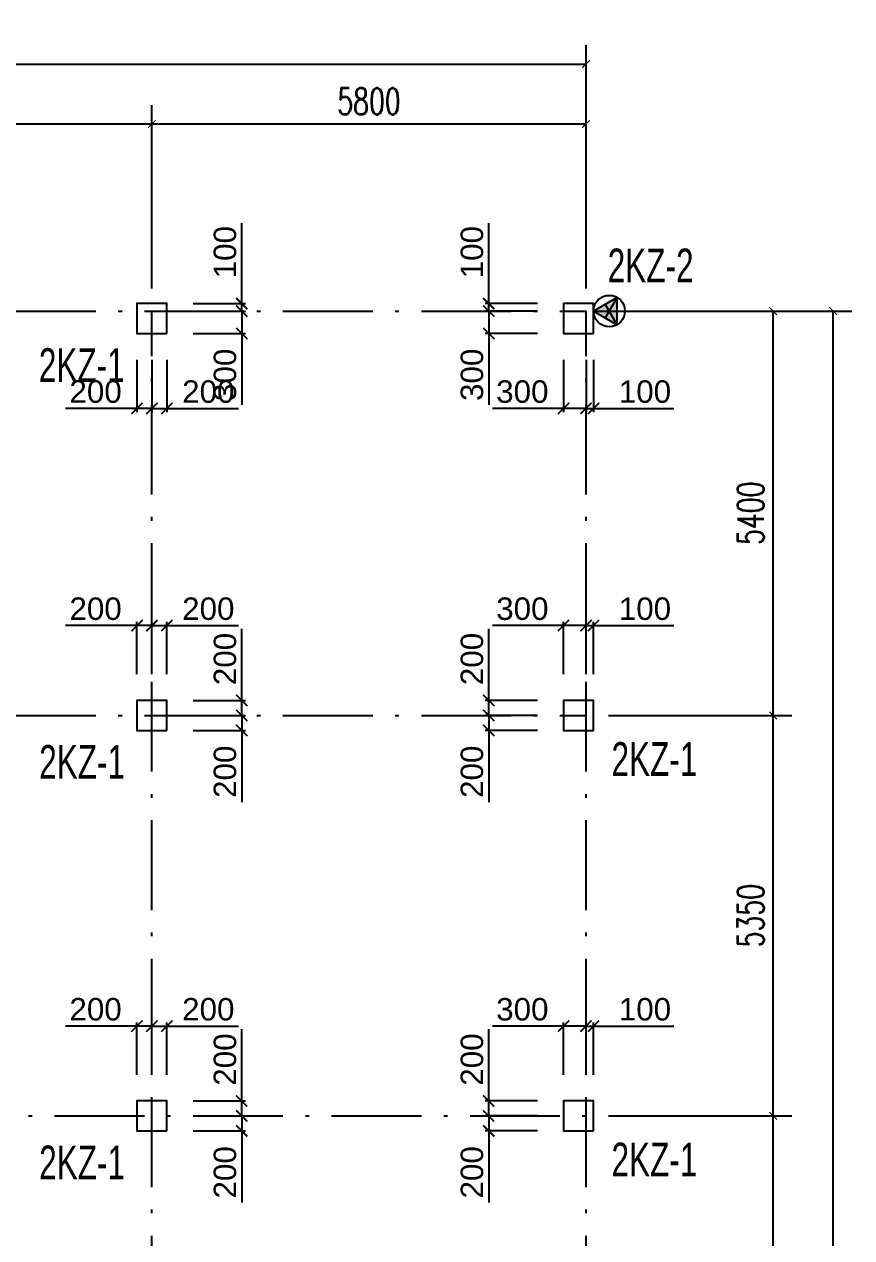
# Model space of a CAD drawing. Header units: millimetres. Extents: x -3831 to 465700, y 39900 to 106100.
# Drawn here: x 64994 to 76050, y 88923 to 105131 of the extents above; entities that cross this region are included whole.
import ezdxf

# ---------------------------------------------------------------- set-up
doc = ezdxf.new("R2010")
doc.units = ezdxf.units.MM
doc.linetypes.add('线型2', pattern=[1850, 1200, -300, 50, -300])
for name, color, linetype in [('AXIS', 3, 'Continuous'), ('column_dim', 90, 'Continuous'), ('DOTE', 10, '线型2'), ('沉降观测点', 1, 'Continuous')]:
    doc.layers.add(name, color=color, linetype=linetype)
doc.layers.add('S_Cl', color=2, linetype='Continuous', lineweight=25)
doc.layers.add('S_ColumFocus', color=2, linetype='Continuous', lineweight=9)
doc.styles.add('_TCH_DIM_T3', font='SIMPLEX', dxfattribs={"width": 0.705882, "bigfont": 'GBCBIG'})
doc.styles.get("Standard").update_dxf_attribs({"font": 'arial.ttf'})
doc.styles.add('xxxx', font='RIF.ttf')
doc.dimstyles.new('_TCH_ARCH&&100', dxfattribs={"dimtxt": 297.5, "dimasz": 100, "dimexe": 250, "dimexo": 300, "dimgap": 126.25, "dimtad": 1, "dimdec": 0, "dimzin": 0, "dimdsep": 46, "dimtxsty": '_TCH_DIM_T3', "dimblk": 'ARCHTICK', "dimcen": 0.09, "dimclrt": 7, "dimazin": 2, "dimtfac": 1, "dimtdec": 0, "dimtix": 1, "dimtmove": 2, "dimatfit": 3, "dimfxl": 100, "dimtolj": 1, "dimtzin": 0, "dimarcsym": 0})
doc.dimstyles.new('ISO-25', dxfattribs={"dimtxt": 2.5, "dimasz": 2.5, "dimexe": 1.25, "dimexo": 0.625, "dimtad": 1, "dimtxsty": 'Standard', "dimcen": 2.5, "dimadec": 0, "dimazin": 0, "dimtfac": 1, "dimtmove": 0, "dimatfit": 3, "dimfxl": 1, "dimarcsym": 0})

# ---------------------------------------------------------------- blocks, each defined once
blk = doc.blocks.new('_ArchTick')
at = {"color": 0, "linetype": 'ByBlock', "const_width": 0.15}
blk.add_lwpolyline([(-0.5, -0.5), (0.5, 0.5)], dxfattribs=at)
blk = doc.blocks.new('*D1318')
at = {"layer": 'column_dim', "color": 0, "lineweight": -2, "transparency": 16777216}
for p, q in [((71200, 101400), (71200, 102474)), ((71850, 101400), (71150, 101400)), ((71850, 101300), (71150, 101300)), ((71200, 101300), (71200, 101400)), ((71200, 101300), (71200, 101150))]:
    blk.add_line(p, q, dxfattribs=at)
at = {"layer": 'Defpoints', "color": 0, "transparency": 16777216}
for p in [(71200, 101300), (72200, 101400), (72200, 101300)]:
    blk.add_point(p, dxfattribs=at)
at = {"layer": 'column_dim', "color": 0, "lineweight": -2, "transparency": 16777216, "xscale": 150, "yscale": 150, "zscale": 150}
for p, rotation in [((71200, 101400), 270), ((71200, 101300), 90)]:
    blk.add_blockref('_ArchTick', p, dxfattribs=dict(at, rotation=rotation))
at = {"layer": 'column_dim', "color": 7, "transparency": 16777216, "insert": (70977, 102087), "char_height": 300, "attachment_point": 5, "rotation": 90}
blk.add_mtext('100', dxfattribs=at)
blk = doc.blocks.new('*D1319')
at = {"layer": 'column_dim', "color": 0, "lineweight": -2, "transparency": 16777216}
for p, q in [((71850, 101300), (71150, 101300)), ((71200, 101300), (71200, 101000)), ((71850, 101000), (71150, 101000)), ((71200, 101000), (71200, 100048))]:
    blk.add_line(p, q, dxfattribs=at)
at = {"layer": 'Defpoints', "color": 0, "transparency": 16777216}
for p in [(71200, 101300), (72200, 101300), (72200, 101000)]:
    blk.add_point(p, dxfattribs=at)
at = {"layer": 'column_dim', "color": 0, "lineweight": -2, "transparency": 16777216, "xscale": 150, "yscale": 150, "zscale": 150}
for p, rotation in [((71200, 101300), 90), ((71200, 101000), 270)]:
    blk.add_blockref('_ArchTick', p, dxfattribs=dict(at, rotation=rotation))
at = {"layer": 'column_dim', "color": 7, "transparency": 16777216, "insert": (70977, 100449), "char_height": 300, "attachment_point": 5, "rotation": 90}
blk.add_mtext('300', dxfattribs=at)
blk = doc.blocks.new('*D1320')
at = {"layer": 'column_dim', "color": 0, "lineweight": -2, "transparency": 16777216}
for p, q in [((72200, 100650), (72200, 99950)), ((72500, 100650), (72500, 99950)), ((72200, 100000), (71248, 100000)), ((72500, 100000), (72200, 100000))]:
    blk.add_line(p, q, dxfattribs=at)
at = {"layer": 'Defpoints', "color": 0, "transparency": 16777216}
for p in [(72200, 101000), (72500, 101000), (72500, 100000)]:
    blk.add_point(p, dxfattribs=at)
at = {"layer": 'column_dim', "color": 0, "lineweight": -2, "transparency": 16777216, "xscale": 150, "yscale": 150, "zscale": 150, "rotation": 180}
blk.add_blockref('_ArchTick', (72200, 100000), dxfattribs=at)
at = {"layer": 'column_dim', "color": 0, "lineweight": -2, "transparency": 16777216, "xscale": 150, "yscale": 150, "zscale": 150}
blk.add_blockref('_ArchTick', (72500, 100000), dxfattribs=at)
at = {"layer": 'column_dim', "color": 7, "transparency": 16777216, "insert": (71649, 100223), "char_height": 300, "attachment_point": 5}
blk.add_mtext('300', dxfattribs=at)
blk = doc.blocks.new('*D1321')
at = {"layer": 'column_dim', "color": 0, "lineweight": -2, "transparency": 16777216}
for p, q in [((72500, 100650), (72500, 99950)), ((72600, 100650), (72600, 99950)), ((72500, 100000), (72350, 100000)), ((72500, 100000), (72600, 100000)), ((72600, 100000), (73674, 100000))]:
    blk.add_line(p, q, dxfattribs=at)
at = {"layer": 'Defpoints', "color": 0, "transparency": 16777216}
for p in [(72500, 101000), (72600, 101000), (72500, 100000)]:
    blk.add_point(p, dxfattribs=at)
at = {"layer": 'column_dim', "color": 0, "lineweight": -2, "transparency": 16777216, "xscale": 150, "yscale": 150, "zscale": 150}
blk.add_blockref('_ArchTick', (72500, 100000), dxfattribs=at)
at = {"layer": 'column_dim', "color": 0, "lineweight": -2, "transparency": 16777216, "xscale": 150, "yscale": 150, "zscale": 150, "rotation": 180}
blk.add_blockref('_ArchTick', (72600, 100000), dxfattribs=at)
at = {"layer": 'column_dim', "color": 7, "transparency": 16777216, "insert": (73287, 100223), "char_height": 300, "attachment_point": 5}
blk.add_mtext('100', dxfattribs=at)
blk = doc.blocks.new('*D1322')
at = {"layer": 'column_dim', "color": 0, "lineweight": -2, "transparency": 16777216}
for p, q in [((71200, 96100), (71200, 97057)), ((71850, 96100), (71150, 96100)), ((71200, 95900), (71200, 96100)), ((71850, 95900), (71150, 95900))]:
    blk.add_line(p, q, dxfattribs=at)
at = {"layer": 'Defpoints', "color": 0, "transparency": 16777216}
for p in [(72200, 96100), (71200, 95900), (72200, 95900)]:
    blk.add_point(p, dxfattribs=at)
at = {"layer": 'column_dim', "color": 0, "lineweight": -2, "transparency": 16777216, "xscale": 150, "yscale": 150, "zscale": 150}
for p, rotation in [((71200, 96100), 90), ((71200, 95900), 270)]:
    blk.add_blockref('_ArchTick', p, dxfattribs=dict(at, rotation=rotation))
at = {"layer": 'column_dim', "color": 7, "transparency": 16777216, "insert": (70977, 96653), "char_height": 300, "attachment_point": 5, "rotation": 90}
blk.add_mtext('200', dxfattribs=at)
blk = doc.blocks.new('*D1323')
at = {"layer": 'column_dim', "color": 0, "lineweight": -2, "transparency": 16777216}
for p, q in [((71850, 95900), (71150, 95900)), ((71200, 95900), (71200, 95700)), ((71850, 95700), (71150, 95700)), ((71200, 95700), (71200, 94743))]:
    blk.add_line(p, q, dxfattribs=at)
at = {"layer": 'Defpoints', "color": 0, "transparency": 16777216}
for p in [(71200, 95900), (72200, 95900), (72200, 95700)]:
    blk.add_point(p, dxfattribs=at)
at = {"layer": 'column_dim', "color": 0, "lineweight": -2, "transparency": 16777216, "xscale": 150, "yscale": 150, "zscale": 150}
for p, rotation in [((71200, 95900), 90), ((71200, 95700), 270)]:
    blk.add_blockref('_ArchTick', p, dxfattribs=dict(at, rotation=rotation))
at = {"layer": 'column_dim', "color": 7, "transparency": 16777216, "insert": (70977, 95147), "char_height": 300, "attachment_point": 5, "rotation": 90}
blk.add_mtext('200', dxfattribs=at)
blk = doc.blocks.new('*D1324')
at = {"layer": 'column_dim', "color": 0, "lineweight": -2, "transparency": 16777216}
for p, q in [((72500, 97100), (72350, 97100)), ((72500, 96450), (72500, 97150)), ((72500, 97100), (72600, 97100)), ((72600, 96450), (72600, 97150)), ((72600, 97100), (73674, 97100))]:
    blk.add_line(p, q, dxfattribs=at)
at = {"layer": 'Defpoints', "color": 0, "transparency": 16777216}
for p in [(72500, 97100), (72500, 96100), (72600, 96100)]:
    blk.add_point(p, dxfattribs=at)
at = {"layer": 'column_dim', "color": 0, "lineweight": -2, "transparency": 16777216, "xscale": 150, "yscale": 150, "zscale": 150}
blk.add_blockref('_ArchTick', (72500, 97100), dxfattribs=at)
at = {"layer": 'column_dim', "color": 0, "lineweight": -2, "transparency": 16777216, "xscale": 150, "yscale": 150, "zscale": 150, "rotation": 180}
blk.add_blockref('_ArchTick', (72600, 97100), dxfattribs=at)
at = {"layer": 'column_dim', "color": 7, "transparency": 16777216, "insert": (73287, 97323), "char_height": 300, "attachment_point": 5}
blk.add_mtext('100', dxfattribs=at)
blk = doc.blocks.new('*D1325')
at = {"layer": 'column_dim', "color": 0, "lineweight": -2, "transparency": 16777216}
for p, q in [((72200, 97100), (71248, 97100)), ((72200, 96450), (72200, 97150)), ((72500, 97100), (72200, 97100)), ((72500, 96450), (72500, 97150))]:
    blk.add_line(p, q, dxfattribs=at)
at = {"layer": 'Defpoints', "color": 0, "transparency": 16777216}
for p in [(72500, 97100), (72200, 96100), (72500, 96100)]:
    blk.add_point(p, dxfattribs=at)
at = {"layer": 'column_dim', "color": 0, "lineweight": -2, "transparency": 16777216, "xscale": 150, "yscale": 150, "zscale": 150, "rotation": 180}
blk.add_blockref('_ArchTick', (72200, 97100), dxfattribs=at)
at = {"layer": 'column_dim', "color": 0, "lineweight": -2, "transparency": 16777216, "xscale": 150, "yscale": 150, "zscale": 150}
blk.add_blockref('_ArchTick', (72500, 97100), dxfattribs=at)
at = {"layer": 'column_dim', "color": 7, "transparency": 16777216, "insert": (71649, 97323), "char_height": 300, "attachment_point": 5}
blk.add_mtext('300', dxfattribs=at)
blk = doc.blocks.new('*D1326')
at = {"layer": 'column_dim', "color": 0, "lineweight": -2, "transparency": 16777216}
for p, q in [((71200, 90750), (71200, 91707)), ((71850, 90750), (71150, 90750)), ((71200, 90550), (71200, 90750)), ((71850, 90550), (71150, 90550))]:
    blk.add_line(p, q, dxfattribs=at)
at = {"layer": 'Defpoints', "color": 0, "transparency": 16777216}
for p in [(72200, 90750), (71200, 90550), (72200, 90550)]:
    blk.add_point(p, dxfattribs=at)
at = {"layer": 'column_dim', "color": 0, "lineweight": -2, "transparency": 16777216, "xscale": 150, "yscale": 150, "zscale": 150}
for p, rotation in [((71200, 90750), 90), ((71200, 90550), 270)]:
    blk.add_blockref('_ArchTick', p, dxfattribs=dict(at, rotation=rotation))
at = {"layer": 'column_dim', "color": 7, "transparency": 16777216, "insert": (70977, 91303), "char_height": 300, "attachment_point": 5, "rotation": 90}
blk.add_mtext('200', dxfattribs=at)
blk = doc.blocks.new('*D1327')
at = {"layer": 'column_dim', "color": 0, "lineweight": -2, "transparency": 16777216}
for p, q in [((71850, 90550), (71150, 90550)), ((71200, 90550), (71200, 90350)), ((71850, 90350), (71150, 90350)), ((71200, 90350), (71200, 89393))]:
    blk.add_line(p, q, dxfattribs=at)
at = {"layer": 'Defpoints', "color": 0, "transparency": 16777216}
for p in [(71200, 90550), (72200, 90550), (72200, 90350)]:
    blk.add_point(p, dxfattribs=at)
at = {"layer": 'column_dim', "color": 0, "lineweight": -2, "transparency": 16777216, "xscale": 150, "yscale": 150, "zscale": 150}
for p, rotation in [((71200, 90550), 90), ((71200, 90350), 270)]:
    blk.add_blockref('_ArchTick', p, dxfattribs=dict(at, rotation=rotation))
at = {"layer": 'column_dim', "color": 7, "transparency": 16777216, "insert": (70977, 89797), "char_height": 300, "attachment_point": 5, "rotation": 90}
blk.add_mtext('200', dxfattribs=at)
blk = doc.blocks.new('*D1328')
at = {"layer": 'column_dim', "color": 0, "lineweight": -2, "transparency": 16777216}
for p, q in [((72500, 91750), (72350, 91750)), ((72500, 91100), (72500, 91800)), ((72500, 91750), (72600, 91750)), ((72600, 91100), (72600, 91800)), ((72600, 91750), (73674, 91750))]:
    blk.add_line(p, q, dxfattribs=at)
at = {"layer": 'Defpoints', "color": 0, "transparency": 16777216}
for p in [(72500, 91750), (72500, 90750), (72600, 90750)]:
    blk.add_point(p, dxfattribs=at)
at = {"layer": 'column_dim', "color": 0, "lineweight": -2, "transparency": 16777216, "xscale": 150, "yscale": 150, "zscale": 150}
blk.add_blockref('_ArchTick', (72500, 91750), dxfattribs=at)
at = {"layer": 'column_dim', "color": 0, "lineweight": -2, "transparency": 16777216, "xscale": 150, "yscale": 150, "zscale": 150, "rotation": 180}
blk.add_blockref('_ArchTick', (72600, 91750), dxfattribs=at)
at = {"layer": 'column_dim', "color": 7, "transparency": 16777216, "insert": (73287, 91973), "char_height": 300, "attachment_point": 5}
blk.add_mtext('100', dxfattribs=at)
blk = doc.blocks.new('*D1329')
at = {"layer": 'column_dim', "color": 0, "lineweight": -2, "transparency": 16777216}
for p, q in [((72200, 91750), (71248, 91750)), ((72200, 91100), (72200, 91800)), ((72500, 91750), (72200, 91750)), ((72500, 91100), (72500, 91800))]:
    blk.add_line(p, q, dxfattribs=at)
at = {"layer": 'Defpoints', "color": 0, "transparency": 16777216}
for p in [(72500, 91750), (72200, 90750), (72500, 90750)]:
    blk.add_point(p, dxfattribs=at)
at = {"layer": 'column_dim', "color": 0, "lineweight": -2, "transparency": 16777216, "xscale": 150, "yscale": 150, "zscale": 150, "rotation": 180}
blk.add_blockref('_ArchTick', (72200, 91750), dxfattribs=at)
at = {"layer": 'column_dim', "color": 0, "lineweight": -2, "transparency": 16777216, "xscale": 150, "yscale": 150, "zscale": 150}
blk.add_blockref('_ArchTick', (72500, 91750), dxfattribs=at)
at = {"layer": 'column_dim', "color": 7, "transparency": 16777216, "insert": (71649, 91973), "char_height": 300, "attachment_point": 5}
blk.add_mtext('300', dxfattribs=at)
blk = doc.blocks.new('*D1350')
at = {"layer": 'column_dim', "color": 0, "lineweight": -2, "transparency": 16777216}
for p, q in [((67250, 101300), (67950, 101300)), ((67900, 101300), (67900, 101000)), ((67250, 101000), (67950, 101000)), ((67900, 101000), (67900, 100048))]:
    blk.add_line(p, q, dxfattribs=at)
at = {"layer": 'Defpoints', "color": 0, "transparency": 16777216}
for p in [(66900, 101300), (67900, 101300), (66900, 101000)]:
    blk.add_point(p, dxfattribs=at)
at = {"layer": 'column_dim', "color": 0, "lineweight": -2, "transparency": 16777216, "xscale": 150, "yscale": 150, "zscale": 150}
for p, rotation in [((67900, 101300), 90), ((67900, 101000), 270)]:
    blk.add_blockref('_ArchTick', p, dxfattribs=dict(at, rotation=rotation))
at = {"layer": 'column_dim', "color": 7, "transparency": 16777216, "insert": (67677, 100449), "char_height": 300, "attachment_point": 5, "rotation": 90}
blk.add_mtext('300', dxfattribs=at)
blk = doc.blocks.new('*D1351')
at = {"layer": 'column_dim', "color": 0, "lineweight": -2, "transparency": 16777216}
for p, q in [((67900, 101400), (67900, 102474)), ((67250, 101400), (67950, 101400)), ((67250, 101300), (67950, 101300)), ((67900, 101300), (67900, 101400)), ((67900, 101300), (67900, 101150))]:
    blk.add_line(p, q, dxfattribs=at)
at = {"layer": 'Defpoints', "color": 0, "transparency": 16777216}
for p in [(66900, 101400), (66900, 101300), (67900, 101300)]:
    blk.add_point(p, dxfattribs=at)
at = {"layer": 'column_dim', "color": 0, "lineweight": -2, "transparency": 16777216, "xscale": 150, "yscale": 150, "zscale": 150}
for p, rotation in [((67900, 101400), 270), ((67900, 101300), 90)]:
    blk.add_blockref('_ArchTick', p, dxfattribs=dict(at, rotation=rotation))
at = {"layer": 'column_dim', "color": 7, "transparency": 16777216, "insert": (67677, 102087), "char_height": 300, "attachment_point": 5, "rotation": 90}
blk.add_mtext('100', dxfattribs=at)
blk = doc.blocks.new('*D1352')
at = {"layer": 'column_dim', "color": 0, "lineweight": -2, "transparency": 16777216}
for p, q in [((66500, 100650), (66500, 99950)), ((66700, 100650), (66700, 99950)), ((66500, 100000), (65543, 100000)), ((66700, 100000), (66500, 100000))]:
    blk.add_line(p, q, dxfattribs=at)
at = {"layer": 'Defpoints', "color": 0, "transparency": 16777216}
for p in [(66500, 101000), (66700, 101000), (66700, 100000)]:
    blk.add_point(p, dxfattribs=at)
at = {"layer": 'column_dim', "color": 0, "lineweight": -2, "transparency": 16777216, "xscale": 150, "yscale": 150, "zscale": 150, "rotation": 180}
blk.add_blockref('_ArchTick', (66500, 100000), dxfattribs=at)
at = {"layer": 'column_dim', "color": 0, "lineweight": -2, "transparency": 16777216, "xscale": 150, "yscale": 150, "zscale": 150}
blk.add_blockref('_ArchTick', (66700, 100000), dxfattribs=at)
at = {"layer": 'column_dim', "color": 7, "transparency": 16777216, "insert": (65947, 100223), "char_height": 300, "attachment_point": 5}
blk.add_mtext('200', dxfattribs=at)
blk = doc.blocks.new('*D1353')
at = {"layer": 'column_dim', "color": 0, "lineweight": -2, "transparency": 16777216}
for p, q in [((66700, 100650), (66700, 99950)), ((66900, 100650), (66900, 99950)), ((66700, 100000), (66900, 100000)), ((66900, 100000), (67857, 100000))]:
    blk.add_line(p, q, dxfattribs=at)
at = {"layer": 'Defpoints', "color": 0, "transparency": 16777216}
for p in [(66700, 101000), (66900, 101000), (66700, 100000)]:
    blk.add_point(p, dxfattribs=at)
at = {"layer": 'column_dim', "color": 0, "lineweight": -2, "transparency": 16777216, "xscale": 150, "yscale": 150, "zscale": 150, "rotation": 180}
blk.add_blockref('_ArchTick', (66700, 100000), dxfattribs=at)
at = {"layer": 'column_dim', "color": 0, "lineweight": -2, "transparency": 16777216, "xscale": 150, "yscale": 150, "zscale": 150}
blk.add_blockref('_ArchTick', (66900, 100000), dxfattribs=at)
at = {"layer": 'column_dim', "color": 7, "transparency": 16777216, "insert": (67453, 100223), "char_height": 300, "attachment_point": 5}
blk.add_mtext('200', dxfattribs=at)
blk = doc.blocks.new('*D1354')
at = {"layer": 'column_dim', "color": 0, "lineweight": -2, "transparency": 16777216}
for p, q in [((67250, 95900), (67950, 95900)), ((67900, 95900), (67900, 95700)), ((67250, 95700), (67950, 95700)), ((67900, 95700), (67900, 94743))]:
    blk.add_line(p, q, dxfattribs=at)
at = {"layer": 'Defpoints', "color": 0, "transparency": 16777216}
for p in [(66900, 95900), (67900, 95900), (66900, 95700)]:
    blk.add_point(p, dxfattribs=at)
at = {"layer": 'column_dim', "color": 0, "lineweight": -2, "transparency": 16777216, "xscale": 150, "yscale": 150, "zscale": 150}
for p, rotation in [((67900, 95900), 90), ((67900, 95700), 270)]:
    blk.add_blockref('_ArchTick', p, dxfattribs=dict(at, rotation=rotation))
at = {"layer": 'column_dim', "color": 7, "transparency": 16777216, "insert": (67677, 95147), "char_height": 300, "attachment_point": 5, "rotation": 90}
blk.add_mtext('200', dxfattribs=at)
blk = doc.blocks.new('*D1355')
at = {"layer": 'column_dim', "color": 0, "lineweight": -2, "transparency": 16777216}
for p, q in [((67900, 96100), (67900, 97057)), ((67250, 96100), (67950, 96100)), ((67900, 95900), (67900, 96100)), ((67250, 95900), (67950, 95900))]:
    blk.add_line(p, q, dxfattribs=at)
at = {"layer": 'Defpoints', "color": 0, "transparency": 16777216}
for p in [(66900, 96100), (66900, 95900), (67900, 95900)]:
    blk.add_point(p, dxfattribs=at)
at = {"layer": 'column_dim', "color": 0, "lineweight": -2, "transparency": 16777216, "xscale": 150, "yscale": 150, "zscale": 150}
for p, rotation in [((67900, 96100), 90), ((67900, 95900), 270)]:
    blk.add_blockref('_ArchTick', p, dxfattribs=dict(at, rotation=rotation))
at = {"layer": 'column_dim', "color": 7, "transparency": 16777216, "insert": (67677, 96653), "char_height": 300, "attachment_point": 5, "rotation": 90}
blk.add_mtext('200', dxfattribs=at)
blk = doc.blocks.new('*D1356')
at = {"layer": 'column_dim', "color": 0, "lineweight": -2, "transparency": 16777216}
for p, q in [((66700, 96450), (66700, 97150)), ((66700, 97100), (66900, 97100)), ((66900, 96450), (66900, 97150)), ((66900, 97100), (67857, 97100))]:
    blk.add_line(p, q, dxfattribs=at)
at = {"layer": 'Defpoints', "color": 0, "transparency": 16777216}
for p in [(66700, 97100), (66700, 96100), (66900, 96100)]:
    blk.add_point(p, dxfattribs=at)
at = {"layer": 'column_dim', "color": 0, "lineweight": -2, "transparency": 16777216, "xscale": 150, "yscale": 150, "zscale": 150, "rotation": 180}
blk.add_blockref('_ArchTick', (66700, 97100), dxfattribs=at)
at = {"layer": 'column_dim', "color": 0, "lineweight": -2, "transparency": 16777216, "xscale": 150, "yscale": 150, "zscale": 150}
blk.add_blockref('_ArchTick', (66900, 97100), dxfattribs=at)
at = {"layer": 'column_dim', "color": 7, "transparency": 16777216, "insert": (67453, 97323), "char_height": 300, "attachment_point": 5}
blk.add_mtext('200', dxfattribs=at)
blk = doc.blocks.new('*D1357')
at = {"layer": 'column_dim', "color": 0, "lineweight": -2, "transparency": 16777216}
for p, q in [((66500, 97100), (65543, 97100)), ((66500, 96450), (66500, 97150)), ((66700, 97100), (66500, 97100)), ((66700, 96450), (66700, 97150))]:
    blk.add_line(p, q, dxfattribs=at)
at = {"layer": 'Defpoints', "color": 0, "transparency": 16777216}
for p in [(66700, 97100), (66500, 96100), (66700, 96100)]:
    blk.add_point(p, dxfattribs=at)
at = {"layer": 'column_dim', "color": 0, "lineweight": -2, "transparency": 16777216, "xscale": 150, "yscale": 150, "zscale": 150, "rotation": 180}
blk.add_blockref('_ArchTick', (66500, 97100), dxfattribs=at)
at = {"layer": 'column_dim', "color": 0, "lineweight": -2, "transparency": 16777216, "xscale": 150, "yscale": 150, "zscale": 150}
blk.add_blockref('_ArchTick', (66700, 97100), dxfattribs=at)
at = {"layer": 'column_dim', "color": 7, "transparency": 16777216, "insert": (65947, 97323), "char_height": 300, "attachment_point": 5}
blk.add_mtext('200', dxfattribs=at)
blk = doc.blocks.new('*D1358')
at = {"layer": 'column_dim', "color": 0, "lineweight": -2, "transparency": 16777216}
for p, q in [((67250, 90550), (67950, 90550)), ((67900, 90550), (67900, 90350)), ((67250, 90350), (67950, 90350)), ((67900, 90350), (67900, 89393))]:
    blk.add_line(p, q, dxfattribs=at)
at = {"layer": 'Defpoints', "color": 0, "transparency": 16777216}
for p in [(66900, 90550), (67900, 90550), (66900, 90350)]:
    blk.add_point(p, dxfattribs=at)
at = {"layer": 'column_dim', "color": 0, "lineweight": -2, "transparency": 16777216, "xscale": 150, "yscale": 150, "zscale": 150}
for p, rotation in [((67900, 90550), 90), ((67900, 90350), 270)]:
    blk.add_blockref('_ArchTick', p, dxfattribs=dict(at, rotation=rotation))
at = {"layer": 'column_dim', "color": 7, "transparency": 16777216, "insert": (67677, 89797), "char_height": 300, "attachment_point": 5, "rotation": 90}
blk.add_mtext('200', dxfattribs=at)
blk = doc.blocks.new('*D1359')
at = {"layer": 'column_dim', "color": 0, "lineweight": -2, "transparency": 16777216}
for p, q in [((67900, 90750), (67900, 91707)), ((67250, 90750), (67950, 90750)), ((67900, 90550), (67900, 90750)), ((67250, 90550), (67950, 90550))]:
    blk.add_line(p, q, dxfattribs=at)
at = {"layer": 'Defpoints', "color": 0, "transparency": 16777216}
for p in [(66900, 90750), (66900, 90550), (67900, 90550)]:
    blk.add_point(p, dxfattribs=at)
at = {"layer": 'column_dim', "color": 0, "lineweight": -2, "transparency": 16777216, "xscale": 150, "yscale": 150, "zscale": 150}
for p, rotation in [((67900, 90750), 90), ((67900, 90550), 270)]:
    blk.add_blockref('_ArchTick', p, dxfattribs=dict(at, rotation=rotation))
at = {"layer": 'column_dim', "color": 7, "transparency": 16777216, "insert": (67677, 91303), "char_height": 300, "attachment_point": 5, "rotation": 90}
blk.add_mtext('200', dxfattribs=at)
blk = doc.blocks.new('*D1360')
at = {"layer": 'column_dim', "color": 0, "lineweight": -2, "transparency": 16777216}
for p, q in [((66700, 91100), (66700, 91800)), ((66700, 91750), (66900, 91750)), ((66900, 91100), (66900, 91800)), ((66900, 91750), (67857, 91750))]:
    blk.add_line(p, q, dxfattribs=at)
at = {"layer": 'Defpoints', "color": 0, "transparency": 16777216}
for p in [(66700, 91750), (66700, 90750), (66900, 90750)]:
    blk.add_point(p, dxfattribs=at)
at = {"layer": 'column_dim', "color": 0, "lineweight": -2, "transparency": 16777216, "xscale": 150, "yscale": 150, "zscale": 150, "rotation": 180}
blk.add_blockref('_ArchTick', (66700, 91750), dxfattribs=at)
at = {"layer": 'column_dim', "color": 0, "lineweight": -2, "transparency": 16777216, "xscale": 150, "yscale": 150, "zscale": 150}
blk.add_blockref('_ArchTick', (66900, 91750), dxfattribs=at)
at = {"layer": 'column_dim', "color": 7, "transparency": 16777216, "insert": (67453, 91973), "char_height": 300, "attachment_point": 5}
blk.add_mtext('200', dxfattribs=at)
blk = doc.blocks.new('*D1361')
at = {"layer": 'column_dim', "color": 0, "lineweight": -2, "transparency": 16777216}
for p, q in [((66500, 91750), (65543, 91750)), ((66500, 91100), (66500, 91800)), ((66700, 91750), (66500, 91750)), ((66700, 91100), (66700, 91800))]:
    blk.add_line(p, q, dxfattribs=at)
at = {"layer": 'Defpoints', "color": 0, "transparency": 16777216}
for p in [(66700, 91750), (66500, 90750), (66700, 90750)]:
    blk.add_point(p, dxfattribs=at)
at = {"layer": 'column_dim', "color": 0, "lineweight": -2, "transparency": 16777216, "xscale": 150, "yscale": 150, "zscale": 150, "rotation": 180}
blk.add_blockref('_ArchTick', (66500, 91750), dxfattribs=at)
at = {"layer": 'column_dim', "color": 0, "lineweight": -2, "transparency": 16777216, "xscale": 150, "yscale": 150, "zscale": 150}
blk.add_blockref('_ArchTick', (66700, 91750), dxfattribs=at)
at = {"layer": 'column_dim', "color": 7, "transparency": 16777216, "insert": (65947, 91973), "char_height": 300, "attachment_point": 5}
blk.add_mtext('200', dxfattribs=at)
blk = doc.blocks.new('A$C4E0C7033')
at = {"layer": '沉降观测点'}
blk.add_hatch(color=256, dxfattribs=at).paths.add_polyline_path([(184, 368), (25, 92), (343, 92)])
for p, q in [((184, 368), (184, 92)), ((25, 92), (263, 230)), ((343, 92), (104, 230))]:
    blk.add_line(p, q, dxfattribs=at)
blk.add_lwpolyline([(25, 92), (343, 92), (184, 368)], close=True, dxfattribs=at)
blk.add_circle((184, 184), 184, dxfattribs=at)
blk = doc.blocks.new('*D2326')
at = {"layer": 'AXIS', "color": 0, "lineweight": -2, "transparency": 16777216}
for p, q in [((0, 101600), (0, 104850)), ((72500, 101600), (72500, 104850)), ((0, 104600), (72500, 104600))]:
    blk.add_line(p, q, dxfattribs=at)
at = {"layer": 'Defpoints', "color": 0, "transparency": 16777216}
for p in [(72500, 104600), (0, 101300), (72500, 101300)]:
    blk.add_point(p, dxfattribs=at)
at = {"layer": 'AXIS', "color": 0, "lineweight": -2, "transparency": 16777216, "xscale": 100, "yscale": 100, "zscale": 100, "rotation": 180}
blk.add_blockref('_ArchTick', (0, 104600), dxfattribs=at)
at = {"layer": 'AXIS', "color": 0, "lineweight": -2, "transparency": 16777216, "xscale": 100, "yscale": 100, "zscale": 100}
blk.add_blockref('_ArchTick', (72500, 104600), dxfattribs=at)
at = {"layer": 'AXIS', "color": 7, "transparency": 16777216, "insert": (36250, 104901.25), "char_height": 350, "attachment_point": 5, "style": '_TCH_DIM_T3'}
blk.add_mtext('\\A1;72500', dxfattribs=at)
blk = doc.blocks.new('*D2336')
at = {"layer": 'AXIS', "color": 0, "lineweight": -2, "transparency": 16777216}
for p, q in [((60900, 101600), (60900, 104050)), ((66700, 101600), (66700, 104050)), ((60900, 103800), (66700, 103800))]:
    blk.add_line(p, q, dxfattribs=at)
at = {"layer": 'Defpoints', "color": 0, "transparency": 16777216}
for p in [(66700, 103800), (60900, 101300), (66700, 101300)]:
    blk.add_point(p, dxfattribs=at)
at = {"layer": 'AXIS', "color": 0, "lineweight": -2, "transparency": 16777216, "xscale": 100, "yscale": 100, "zscale": 100, "rotation": 180}
blk.add_blockref('_ArchTick', (60900, 103800), dxfattribs=at)
at = {"layer": 'AXIS', "color": 0, "lineweight": -2, "transparency": 16777216, "xscale": 100, "yscale": 100, "zscale": 100}
blk.add_blockref('_ArchTick', (66700, 103800), dxfattribs=at)
at = {"layer": 'AXIS', "color": 7, "transparency": 16777216, "insert": (63800, 104101.25), "char_height": 350, "attachment_point": 5, "style": '_TCH_DIM_T3'}
blk.add_mtext('\\A1;5800', dxfattribs=at)
blk = doc.blocks.new('*D2337')
at = {"layer": 'AXIS', "color": 0, "lineweight": -2, "transparency": 16777216}
for p, q in [((66700, 101600), (66700, 104050)), ((72500, 101600), (72500, 104050)), ((66700, 103800), (72500, 103800))]:
    blk.add_line(p, q, dxfattribs=at)
at = {"layer": 'Defpoints', "color": 0, "transparency": 16777216}
for p in [(72500, 103800), (66700, 101300), (72500, 101300)]:
    blk.add_point(p, dxfattribs=at)
at = {"layer": 'AXIS', "color": 0, "lineweight": -2, "transparency": 16777216, "xscale": 100, "yscale": 100, "zscale": 100, "rotation": 180}
blk.add_blockref('_ArchTick', (66700, 103800), dxfattribs=at)
at = {"layer": 'AXIS', "color": 0, "lineweight": -2, "transparency": 16777216, "xscale": 100, "yscale": 100, "zscale": 100}
blk.add_blockref('_ArchTick', (72500, 103800), dxfattribs=at)
at = {"layer": 'AXIS', "color": 7, "transparency": 16777216, "insert": (69600, 104101.25), "char_height": 350, "attachment_point": 5, "style": '_TCH_DIM_T3'}
blk.add_mtext('\\A1;5800', dxfattribs=at)
blk = doc.blocks.new('*D2346')
at = {"layer": 'AXIS', "color": 0, "lineweight": -2, "transparency": 16777216}
for p, q in [((72800, 101300), (76050, 101300)), ((75800, 60000), (75800, 101300)), ((72800, 60000), (76050, 60000))]:
    blk.add_line(p, q, dxfattribs=at)
at = {"layer": 'Defpoints', "color": 0, "transparency": 16777216}
for p in [(72500, 101300), (75800, 101300), (72500, 60000)]:
    blk.add_point(p, dxfattribs=at)
at = {"layer": 'AXIS', "color": 0, "lineweight": -2, "transparency": 16777216, "xscale": 100, "yscale": 100, "zscale": 100}
for p, rotation in [((75800, 101300), 90), ((75800, 60000), 270)]:
    blk.add_blockref('_ArchTick', p, dxfattribs=dict(at, rotation=rotation))
at = {"layer": 'AXIS', "color": 7, "transparency": 16777216, "insert": (75498.75, 80650), "char_height": 350, "attachment_point": 5, "rotation": 90, "style": '_TCH_DIM_T3'}
blk.add_mtext('\\A1;41300', dxfattribs=at)
blk = doc.blocks.new('*D2351')
at = {"layer": 'AXIS', "color": 0, "lineweight": -2, "transparency": 16777216}
for p, q in [((72800, 90550), (75250, 90550)), ((75000, 82450), (75000, 90550)), ((72800, 82450), (75250, 82450))]:
    blk.add_line(p, q, dxfattribs=at)
at = {"layer": 'Defpoints', "color": 0, "transparency": 16777216}
for p in [(72500, 90550), (75000, 90550), (72500, 82450)]:
    blk.add_point(p, dxfattribs=at)
at = {"layer": 'AXIS', "color": 0, "lineweight": -2, "transparency": 16777216, "xscale": 100, "yscale": 100, "zscale": 100}
for p, rotation in [((75000, 90550), 90), ((75000, 82450), 270)]:
    blk.add_blockref('_ArchTick', p, dxfattribs=dict(at, rotation=rotation))
at = {"layer": 'AXIS', "color": 7, "transparency": 16777216, "insert": (74698.75, 86500), "char_height": 350, "attachment_point": 5, "rotation": 90, "style": '_TCH_DIM_T3'}
blk.add_mtext('\\A1;8100', dxfattribs=at)
blk = doc.blocks.new('*D2352')
at = {"layer": 'AXIS', "color": 0, "lineweight": -2, "transparency": 16777216}
for p, q in [((72800, 95900), (75250, 95900)), ((75000, 90550), (75000, 95900)), ((72800, 90550), (75250, 90550))]:
    blk.add_line(p, q, dxfattribs=at)
at = {"layer": 'Defpoints', "color": 0, "transparency": 16777216}
for p in [(72500, 95900), (75000, 95900), (72500, 90550)]:
    blk.add_point(p, dxfattribs=at)
at = {"layer": 'AXIS', "color": 0, "lineweight": -2, "transparency": 16777216, "xscale": 100, "yscale": 100, "zscale": 100}
for p, rotation in [((75000, 95900), 90), ((75000, 90550), 270)]:
    blk.add_blockref('_ArchTick', p, dxfattribs=dict(at, rotation=rotation))
at = {"layer": 'AXIS', "color": 7, "transparency": 16777216, "insert": (74698.75, 93225), "char_height": 350, "attachment_point": 5, "rotation": 90, "style": '_TCH_DIM_T3'}
blk.add_mtext('\\A1;5350', dxfattribs=at)
blk = doc.blocks.new('*D2353')
at = {"layer": 'AXIS', "color": 0, "lineweight": -2, "transparency": 16777216}
for p, q in [((72800, 101300), (75250, 101300)), ((75000, 95900), (75000, 101300)), ((72800, 95900), (75250, 95900))]:
    blk.add_line(p, q, dxfattribs=at)
at = {"layer": 'Defpoints', "color": 0, "transparency": 16777216}
for p in [(72500, 101300), (75000, 101300), (72500, 95900)]:
    blk.add_point(p, dxfattribs=at)
at = {"layer": 'AXIS', "color": 0, "lineweight": -2, "transparency": 16777216, "xscale": 100, "yscale": 100, "zscale": 100}
for p, rotation in [((75000, 101300), 90), ((75000, 95900), 270)]:
    blk.add_blockref('_ArchTick', p, dxfattribs=dict(at, rotation=rotation))
at = {"layer": 'AXIS', "color": 7, "transparency": 16777216, "insert": (74698.75, 98600), "char_height": 350, "attachment_point": 5, "rotation": 90, "style": '_TCH_DIM_T3'}
blk.add_mtext('\\A1;5400', dxfattribs=at)

msp = doc.modelspace()

# ---------------------------------------------------------------- linework, layer by layer
at = {"layer": 'DOTE'}
for p, q in [((0, 101300), (72500, 101300)), ((66700, 60000), (66700, 101300)), ((72500, 60000), (72500, 101300)), ((0, 95900), (72500, 95900)), ((28400, 90550), (72500, 90550))]:
    msp.add_line(p, q, dxfattribs=at)
at = {"layer": 'S_Cl'}
for points in [[(66900, 101000), (66900, 101400), (66500, 101400), (66500, 101000)], [(72600, 101000), (72600, 101400), (72200, 101400), (72200, 101000)], [(66900, 95700), (66900, 96100), (66500, 96100), (66500, 95700)], [(72600, 95700), (72600, 96100), (72200, 96100), (72200, 95700)], [(66900, 90350), (66900, 90750), (66500, 90750), (66500, 90350)], [(72600, 90350), (72600, 90750), (72200, 90750), (72200, 90350)]]:
    msp.add_lwpolyline(points, close=True, dxfattribs=at)

# ---------------------------------------------------------------- block references
at = {"xscale": 1.142492795106955, "yscale": 1.142492795106955, "zscale": 1.142492795106955, "rotation": 89.99999999997104}
msp.add_blockref('A$C4E0C7033', (73019.99933, 101090.00247), dxfattribs=at)

# ---------------------------------------------------------------- texts
at = {"layer": 'S_ColumFocus', "char_height": 450, "attachment_point": 5, "style": 'xxxx'}
for s, insert, width in [('{\\W0.7;2KZ-2}', (73363.02153, 101909.43403), 1005), ('{\\W0.7;2KZ-1}', (65762.33027, 100578.98598), 837.5), ('{\\W0.7;2KZ-1}', (65766.51777, 95278.98598), 845.875), ('{\\W0.7;2KZ-1}', (73413.85213, 95317.40229), 1013.375), ('{\\W0.7;2KZ-1}', (65766.51777, 89928.98598), 845.875), ('{\\W0.7;2KZ-1}', (73413.85213, 89967.40229), 1013.375)]:
    msp.add_mtext(s, dxfattribs=dict(at, insert=insert, width=width))

# ---------------------------------------------------------------- dimensions: what is measured, and where the dimension line sits
at = {"layer": 'AXIS'}
for p1, p2, distance, picture, middle in [((0, 101300), (72500, 101300), 3300, '*D2326', (36250, 104901.25)), ((60900, 101300), (66700, 101300), 2500, '*D2336', (63800, 104101.25)), ((66700, 101300), (72500, 101300), 2500, '*D2337', (69600, 104101.25)), ((72500, 60000), (72500, 101300), -3300, '*D2346', (75498.75, 80650)), ((72500, 95900), (72500, 101300), -2500, '*D2353', (74698.75, 98600)), ((72500, 90550), (72500, 95900), -2500, '*D2352', (74698.75, 93225)), ((72500, 82450), (72500, 90550), -2500, '*D2351', (74698.75, 86500))]:
    dim = msp.add_aligned_dim(p1=p1, p2=p2, distance=distance, dimstyle='_TCH_ARCH&&100', override={"dimtxt": 350}, dxfattribs=at)
    dim.commit()
    dim.dimension.update_dxf_attribs({"geometry": picture, "text_midpoint": middle})
at = {"layer": 'column_dim'}
for p1, p2, distance, picture, middle in [((66900, 101400), (66900, 101300), 1000, '*D1351', (67676.8281, 102086.78035)), ((72200, 101400), (72200, 101300), -1000, '*D1318', (70976.8281, 102086.78035)), ((66900, 101000), (66900, 101300), -1000, '*D1350', (67676.72578, 100449.20191)), ((72200, 101000), (72200, 101300), 1000, '*D1319', (70976.72578, 100449.20191)), ((66500, 101000), (66700, 101000), -1000, '*D1352', (65946.54161, 100223.1719)), ((66900, 101000), (66700, 101000), 1000, '*D1353', (67453.45839, 100223.1719)), ((72200, 101000), (72500, 101000), -1000, '*D1320', (71649.20191, 100223.27422)), ((72600, 101000), (72500, 101000), 1000, '*D1321', (73286.78035, 100223.1719)), ((66500, 96100), (66700, 96100), 1000, '*D1357', (65946.54161, 97323.1719)), ((66900, 96100), (66700, 96100), -1000, '*D1356', (67453.45839, 97323.1719)), ((72200, 96100), (72500, 96100), 1000, '*D1325', (71649.20191, 97323.27422)), ((72600, 96100), (72500, 96100), -1000, '*D1324', (73286.78035, 97323.1719)), ((66900, 96100), (66900, 95900), 1000, '*D1355', (67676.8281, 96653.45839)), ((72200, 96100), (72200, 95900), -1000, '*D1322', (70976.8281, 96653.45839)), ((66900, 95700), (66900, 95900), -1000, '*D1354', (67676.8281, 95146.54161)), ((72200, 95700), (72200, 95900), 1000, '*D1323', (70976.8281, 95146.54161)), ((66500, 90750), (66700, 90750), 1000, '*D1361', (65946.54161, 91973.1719)), ((66900, 90750), (66700, 90750), -1000, '*D1360', (67453.45839, 91973.1719)), ((72200, 90750), (72500, 90750), 1000, '*D1329', (71649.20191, 91973.27422)), ((72600, 90750), (72500, 90750), -1000, '*D1328', (73286.78035, 91973.1719)), ((66900, 90750), (66900, 90550), 1000, '*D1359', (67676.8281, 91303.45839)), ((72200, 90750), (72200, 90550), -1000, '*D1326', (70976.8281, 91303.45839)), ((66900, 90350), (66900, 90550), -1000, '*D1358', (67676.8281, 89796.54161)), ((72200, 90350), (72200, 90550), 1000, '*D1327', (70976.8281, 89796.54161))]:
    dim = msp.add_aligned_dim(p1=p1, p2=p2, distance=distance, dimstyle='ISO-25', override={"dimtxt": 300, "dimasz": 150, "dimexe": 50, "dimexo": 350, "dimgap": 70, "dimjust": 1, "dimblk1": 'ArchTick', "dimblk2": 'ArchTick', "dimsah": 1, "dimclrt": 7}, dxfattribs=at)
    dim.commit()
    dim.dimension.update_dxf_attribs({"geometry": picture, "text_midpoint": middle})

doc.saveas('drawing.dxf')
